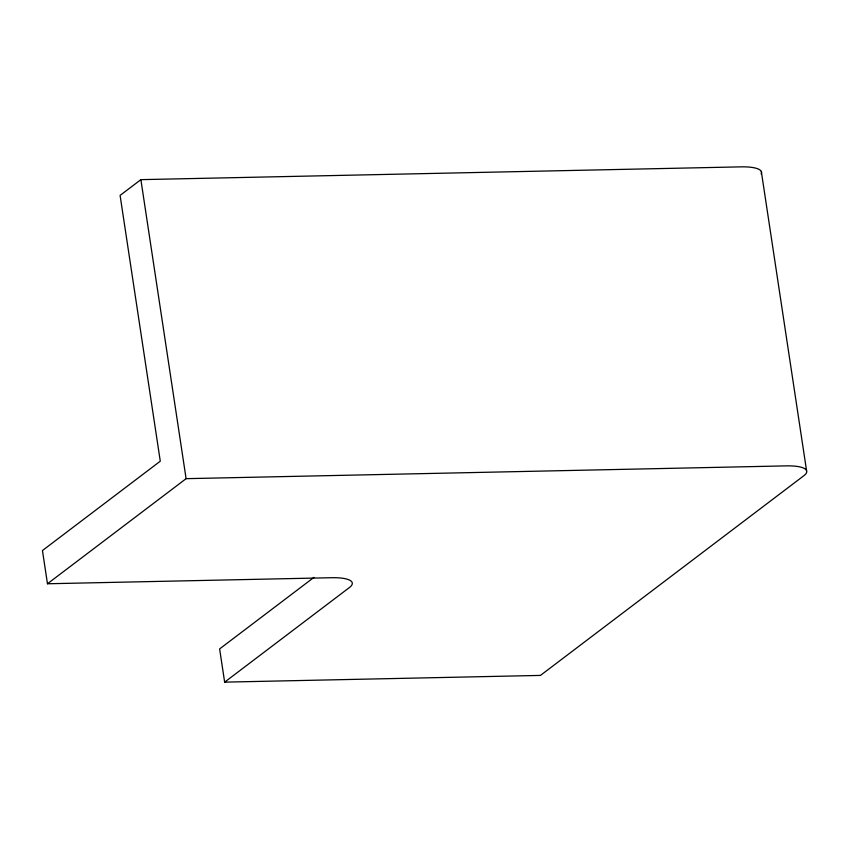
<?xml version="1.0" encoding="UTF-8"?>
<svg xmlns="http://www.w3.org/2000/svg" width="849" height="849" viewBox="0 0 849 849"><rect width="100%" height="100%" fill="white"/><g stroke="black" fill="none" stroke-linecap="round" stroke-linejoin="round"><path stroke-width="1.27" d="M761.139 174.003A34.851 9.254 -8.6 0 0 740.912 166.86L140.881 179.648L120.091 195.408L160.281 461.198L42.45 550.534L47.47 583.762L331.694 577.713A34.851 9.254 -8.6 0 1 349.417 587.54L224.645 682.14L219.626 648.912L313.981 577.373M47.47 583.762L186.101 478.666L786.132 465.878A34.851 9.254 -8.6 0 1 803.854 475.716L540.452 675.411L224.645 682.14M761.33 171.54L806.55 470.558M140.881 179.648L186.101 478.666"/></g></svg>
